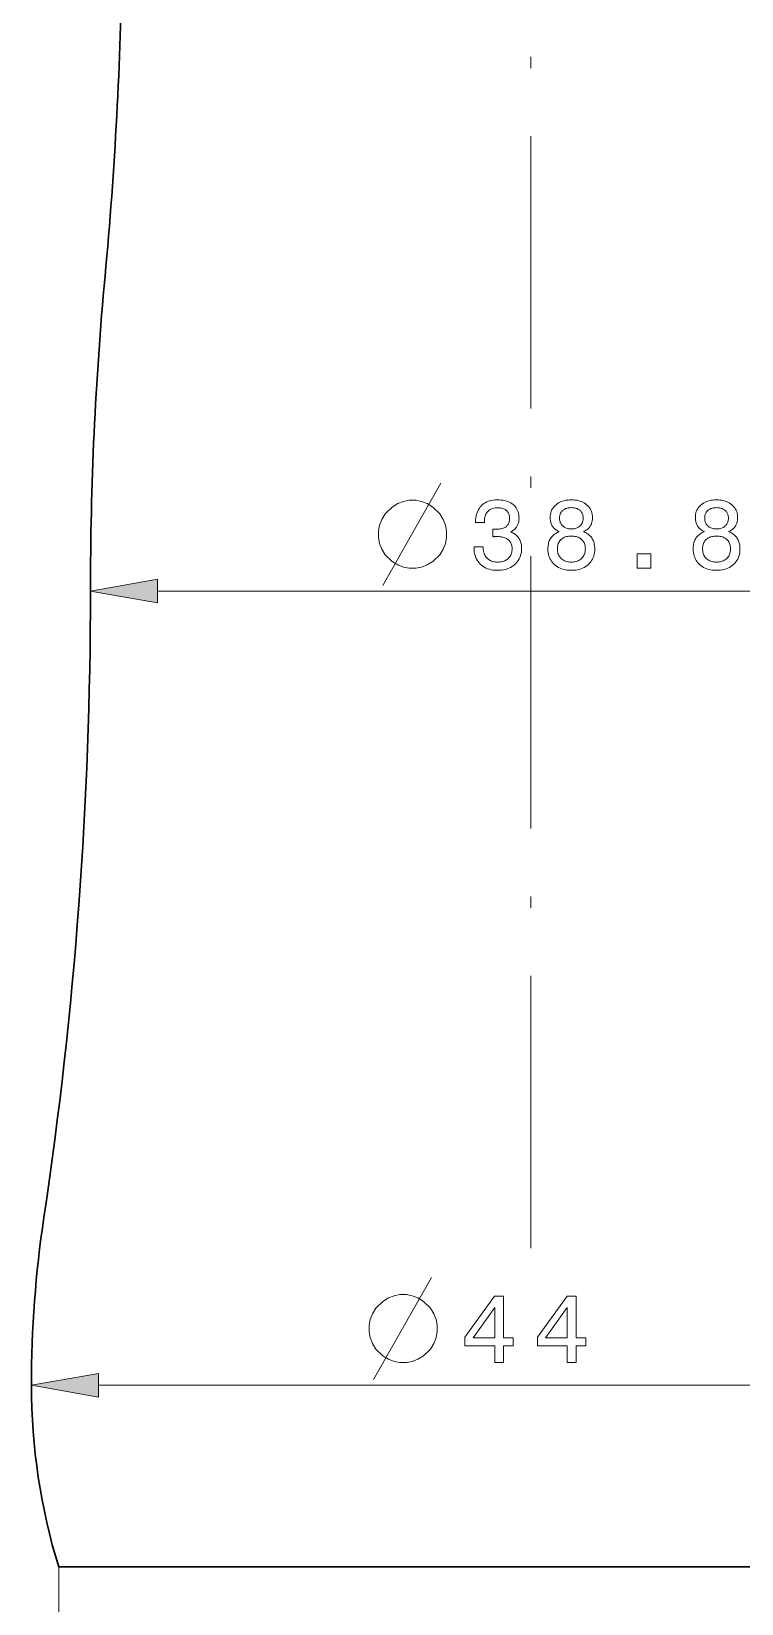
# Model space of a CAD drawing. Extents: x 0 to 297, y 0 to 420.
# Drawn here: x 123.6 to 154.9, y 146.5 to 215.8 of the extents above; entities that cross this region are included whole.
import ezdxf

# ---------------------------------------------------------------- set-up
doc = ezdxf.new("R2010")
doc.units = 0
doc.linetypes.add('DASHDOT', pattern=[18.5, 12, -3, 0.5, -3])

msp = doc.modelspace()

# ---------------------------------------------------------------- linework, layer by layer
at = {"color": 7, "linetype": 'DASHDOT', "lineweight": 13}
msp.add_line((145.6, 162.199), (145.6, 331.816), dxfattribs=at)
at = {"color": 7, "lineweight": 13}
for p, q in [((129.155, 191.158), (162.046, 191.158)), ((126.555, 156.158), (164.646, 156.158))]:
    msp.add_line(p, q, dxfattribs=at)
at = {"color": 7, "lineweight": 13, "ltscale": 0.30615}
msp.add_line((124.8, 148.158), (124.8, 135.912), dxfattribs=at)
at = {"color": 7, "lineweight": 30}
for p, q in [((166.4, 148.158), (124.8, 148.158)), ((166.35, 148.158), (124.85, 148.158))]:
    msp.add_line(p, q, dxfattribs=at)
at = {"color": 7, "lineweight": 13}
for points in [[(139.088, 191.408), (140.788, 194.408), (141.638, 195.908)], [(138.674, 156.408), (140.374, 159.408), (141.224, 160.908)]]:
    msp.add_lwpolyline(points, dxfattribs=at)
for points in [[(140.538, 195.158), (140.238, 195.158), (139.988, 195.108), (139.738, 195.008), (139.488, 194.858), (139.188, 194.558), (139.038, 194.308), (138.938, 194.058), (138.888, 193.808), (138.888, 193.508), (138.938, 193.258), (139.038, 193.008), (139.188, 192.758), (139.488, 192.458), (139.738, 192.308), (139.988, 192.208), (140.238, 192.158), (140.538, 192.158), (140.788, 192.208), (141.038, 192.308), (141.288, 192.458), (141.588, 192.758), (141.738, 193.008), (141.838, 193.258), (141.888, 193.508), (141.888, 193.808), (141.838, 194.058), (141.738, 194.308), (141.588, 194.558), (141.288, 194.858), (141.038, 195.008), (140.788, 195.108)], [(143.099, 193.098), (143.498, 193.098), (143.501, 193.036), (143.507, 192.977), (143.516, 192.921), (143.529, 192.868), (143.544, 192.818), (143.563, 192.77), (143.586, 192.725), (143.611, 192.683), (143.64, 192.644), (143.672, 192.608), (143.706, 192.575), (143.744, 192.546), (143.784, 192.519), (143.827, 192.497), (143.873, 192.478), (143.921, 192.462), (143.972, 192.45), (144.025, 192.441), (144.082, 192.436), (144.141, 192.434), (144.198, 192.436), (144.254, 192.441), (144.307, 192.448), (144.357, 192.46), (144.405, 192.474), (144.45, 192.491), (144.492, 192.512), (144.533, 192.535), (144.57, 192.562), (144.606, 192.592), (144.638, 192.625), (144.667, 192.66), (144.692, 192.698), (144.714, 192.738), (144.733, 192.78), (144.748, 192.825), (144.76, 192.872), (144.768, 192.921), (144.774, 192.973), (144.775, 193.027), (144.774, 193.076), (144.769, 193.123), (144.76, 193.167), (144.748, 193.21), (144.733, 193.25), (144.715, 193.288), (144.693, 193.324), (144.668, 193.357), (144.64, 193.389), (144.608, 193.418), (144.573, 193.444), (144.535, 193.468), (144.495, 193.489), (144.452, 193.507), (144.406, 193.523), (144.358, 193.535), (144.306, 193.545), (144.252, 193.552), (144.196, 193.556), (144.136, 193.558), (144.128, 193.558), (144.119, 193.558), (144.111, 193.558), (144.102, 193.558), (144.093, 193.557), (144.084, 193.557), (144.075, 193.557), (144.066, 193.557), (144.057, 193.556), (144.048, 193.556), (144.038, 193.555), (144.028, 193.555), (144.017, 193.554), (144.006, 193.554), (143.994, 193.553), (143.982, 193.552), (143.969, 193.552), (143.955, 193.551), (143.941, 193.55), (143.926, 193.549), (143.926, 193.889), (143.935, 193.888), (143.944, 193.888), (143.953, 193.888), (143.962, 193.887), (143.971, 193.887), (143.98, 193.887), (143.989, 193.886), (143.997, 193.886), (144.006, 193.886), (144.014, 193.886), (144.023, 193.886), (144.031, 193.885), (144.039, 193.885), (144.047, 193.885), (144.055, 193.885), (144.063, 193.885), (144.07, 193.885), (144.078, 193.885), (144.085, 193.885), (144.092, 193.885), (144.149, 193.886), (144.203, 193.889), (144.253, 193.895), (144.301, 193.903), (144.345, 193.913), (144.387, 193.926), (144.426, 193.941), (144.461, 193.958), (144.494, 193.978), (144.523, 194), (144.55, 194.024), (144.574, 194.05), (144.595, 194.079), (144.613, 194.111), (144.629, 194.145), (144.641, 194.181), (144.651, 194.22), (144.658, 194.261), (144.662, 194.305), (144.664, 194.351), (144.662, 194.395), (144.658, 194.437), (144.651, 194.478), (144.642, 194.516), (144.63, 194.552), (144.615, 194.586), (144.597, 194.618), (144.577, 194.647), (144.553, 194.675), (144.528, 194.701), (144.499, 194.724), (144.468, 194.745), (144.435, 194.763), (144.4, 194.779), (144.362, 194.792), (144.322, 194.803), (144.279, 194.812), (144.234, 194.818), (144.186, 194.822), (144.136, 194.823), (144.081, 194.821), (144.027, 194.816), (143.977, 194.808), (143.929, 194.797), (143.884, 194.782), (143.842, 194.764), (143.803, 194.743), (143.766, 194.719), (143.732, 194.691), (143.701, 194.66), (143.673, 194.626), (143.648, 194.589), (143.625, 194.549), (143.606, 194.506), (143.59, 194.46), (143.576, 194.411), (143.566, 194.359), (143.558, 194.304), (143.554, 194.245), (143.553, 194.184), (143.169, 194.184), (143.169, 194.214), (143.171, 194.3), (143.179, 194.383), (143.192, 194.462), (143.21, 194.537), (143.233, 194.609), (143.261, 194.678), (143.294, 194.743), (143.333, 194.804), (143.376, 194.861), (143.425, 194.916), (143.478, 194.965), (143.535, 195.01), (143.595, 195.049), (143.658, 195.083), (143.726, 195.112), (143.796, 195.135), (143.871, 195.153), (143.949, 195.167), (144.03, 195.174), (144.115, 195.177), (144.205, 195.175), (144.291, 195.168), (144.373, 195.158), (144.45, 195.143), (144.523, 195.124), (144.593, 195.1), (144.658, 195.073), (144.719, 195.041), (144.775, 195.005), (144.828, 194.964), (144.876, 194.92), (144.919, 194.872), (144.957, 194.821), (144.99, 194.767), (145.018, 194.709), (145.04, 194.648), (145.058, 194.583), (145.071, 194.515), (145.078, 194.444), (145.081, 194.37), (145.08, 194.327), (145.077, 194.285), (145.072, 194.245), (145.066, 194.206), (145.057, 194.168), (145.046, 194.132), (145.034, 194.097), (145.02, 194.063), (145.003, 194.03), (144.985, 193.999), (144.965, 193.968), (144.943, 193.94), (144.919, 193.913), (144.894, 193.887), (144.866, 193.863), (144.837, 193.84), (144.806, 193.819), (144.773, 193.799), (144.738, 193.781), (144.701, 193.764), (144.749, 193.746), (144.794, 193.725), (144.836, 193.702), (144.877, 193.678), (144.915, 193.651), (144.95, 193.623), (144.984, 193.592), (145.015, 193.559), (145.043, 193.525), (145.069, 193.488), (145.093, 193.45), (145.115, 193.41), (145.133, 193.368), (145.15, 193.324), (145.163, 193.279), (145.175, 193.232), (145.184, 193.183), (145.19, 193.133), (145.194, 193.081), (145.195, 193.027), (145.192, 192.942), (145.183, 192.861), (145.168, 192.783), (145.148, 192.708), (145.121, 192.637), (145.089, 192.569), (145.05, 192.505), (145.006, 192.444), (144.956, 192.387), (144.9, 192.333), (144.839, 192.283), (144.774, 192.239), (144.705, 192.2), (144.633, 192.166), (144.556, 192.137), (144.476, 192.113), (144.391, 192.095), (144.303, 192.082), (144.211, 192.074), (144.115, 192.072), (144.025, 192.074), (143.937, 192.082), (143.854, 192.096), (143.774, 192.115), (143.699, 192.14), (143.626, 192.169), (143.558, 192.205), (143.493, 192.246), (143.433, 192.292), (143.375, 192.344), (143.323, 192.4), (143.276, 192.46), (143.235, 192.523), (143.199, 192.59), (143.168, 192.661), (143.143, 192.735), (143.124, 192.813), (143.11, 192.895), (143.102, 192.98), (143.099, 193.069)], [(146.85, 193.773), (146.811, 193.792), (146.774, 193.812), (146.74, 193.833), (146.707, 193.856), (146.676, 193.88), (146.648, 193.905), (146.621, 193.932), (146.596, 193.96), (146.573, 193.989), (146.553, 194.02), (146.534, 194.051), (146.517, 194.085), (146.502, 194.12), (146.489, 194.156), (146.478, 194.194), (146.469, 194.233), (146.462, 194.273), (146.457, 194.315), (146.454, 194.358), (146.453, 194.403), (146.456, 194.471), (146.464, 194.536), (146.477, 194.598), (146.495, 194.658), (146.518, 194.715), (146.546, 194.769), (146.58, 194.821), (146.619, 194.871), (146.663, 194.918), (146.712, 194.962), (146.765, 195.003), (146.821, 195.039), (146.881, 195.072), (146.943, 195.1), (147.009, 195.123), (147.078, 195.143), (147.15, 195.158), (147.225, 195.168), (147.304, 195.175), (147.385, 195.177), (147.467, 195.175), (147.546, 195.168), (147.621, 195.158), (147.693, 195.143), (147.762, 195.123), (147.828, 195.1), (147.891, 195.072), (147.95, 195.039), (148.006, 195.003), (148.059, 194.962), (148.108, 194.918), (148.151, 194.871), (148.189, 194.821), (148.223, 194.769), (148.251, 194.715), (148.274, 194.658), (148.292, 194.598), (148.305, 194.536), (148.312, 194.471), (148.315, 194.403), (148.314, 194.358), (148.311, 194.314), (148.306, 194.272), (148.299, 194.231), (148.291, 194.192), (148.28, 194.154), (148.267, 194.118), (148.253, 194.083), (148.236, 194.049), (148.218, 194.017), (148.198, 193.987), (148.175, 193.958), (148.151, 193.93), (148.124, 193.903), (148.095, 193.878), (148.064, 193.855), (148.032, 193.832), (147.997, 193.811), (147.96, 193.791), (147.921, 193.773), (147.969, 193.753), (148.015, 193.732), (148.058, 193.708), (148.099, 193.683), (148.137, 193.655), (148.173, 193.626), (148.207, 193.594), (148.238, 193.561), (148.267, 193.526), (148.293, 193.488), (148.317, 193.449), (148.338, 193.408), (148.357, 193.365), (148.373, 193.321), (148.387, 193.275), (148.398, 193.227), (148.407, 193.177), (148.413, 193.126), (148.417, 193.073), (148.418, 193.018), (148.415, 192.933), (148.407, 192.852), (148.393, 192.775), (148.374, 192.7), (148.348, 192.63), (148.318, 192.563), (148.281, 192.499), (148.24, 192.439), (148.192, 192.382), (148.139, 192.329), (148.081, 192.28), (148.019, 192.236), (147.954, 192.198), (147.884, 192.164), (147.811, 192.136), (147.734, 192.113), (147.652, 192.095), (147.567, 192.082), (147.478, 192.074), (147.385, 192.072), (147.292, 192.074), (147.203, 192.082), (147.118, 192.095), (147.037, 192.113), (146.96, 192.136), (146.887, 192.164), (146.817, 192.198), (146.752, 192.236), (146.69, 192.28), (146.633, 192.329), (146.58, 192.382), (146.532, 192.439), (146.491, 192.499), (146.455, 192.563), (146.424, 192.63), (146.399, 192.7), (146.379, 192.775), (146.365, 192.852), (146.357, 192.933), (146.354, 193.018), (146.356, 193.073), (146.359, 193.126), (146.366, 193.177), (146.374, 193.227), (146.386, 193.275), (146.4, 193.321), (146.416, 193.365), (146.435, 193.408), (146.456, 193.449), (146.48, 193.488), (146.506, 193.526), (146.535, 193.561), (146.566, 193.594), (146.599, 193.626), (146.635, 193.655), (146.673, 193.683), (146.714, 193.708), (146.757, 193.732), (146.802, 193.753)], [(146.865, 194.37), (146.866, 194.327), (146.87, 194.287), (146.877, 194.248), (146.887, 194.211), (146.9, 194.176), (146.916, 194.142), (146.934, 194.11), (146.956, 194.079), (146.98, 194.051), (147.007, 194.024), (147.036, 193.999), (147.068, 193.977), (147.101, 193.957), (147.136, 193.94), (147.173, 193.926), (147.211, 193.914), (147.252, 193.905), (147.295, 193.898), (147.339, 193.894), (147.385, 193.893), (147.432, 193.894), (147.477, 193.898), (147.52, 193.905), (147.561, 193.914), (147.6, 193.926), (147.637, 193.94), (147.672, 193.957), (147.705, 193.977), (147.736, 193.999), (147.766, 194.024), (147.793, 194.051), (147.817, 194.079), (147.838, 194.11), (147.857, 194.142), (147.873, 194.176), (147.885, 194.211), (147.895, 194.248), (147.902, 194.287), (147.907, 194.327), (147.908, 194.37), (147.907, 194.412), (147.903, 194.452), (147.896, 194.49), (147.886, 194.527), (147.873, 194.562), (147.858, 194.595), (147.84, 194.626), (147.819, 194.655), (147.795, 194.682), (147.769, 194.708), (147.74, 194.731), (147.709, 194.752), (147.676, 194.771), (147.641, 194.787), (147.603, 194.8), (147.564, 194.812), (147.523, 194.82), (147.479, 194.826), (147.433, 194.83), (147.385, 194.831), (147.338, 194.83), (147.292, 194.826), (147.249, 194.82), (147.208, 194.812), (147.169, 194.8), (147.132, 194.787), (147.096, 194.771), (147.063, 194.752), (147.033, 194.731), (147.004, 194.708), (146.977, 194.682), (146.954, 194.655), (146.933, 194.626), (146.915, 194.595), (146.899, 194.562), (146.887, 194.527), (146.877, 194.49), (146.87, 194.452), (146.866, 194.412)], [(153.246, 193.773), (153.207, 193.792), (153.171, 193.812), (153.136, 193.833), (153.103, 193.856), (153.073, 193.88), (153.044, 193.905), (153.017, 193.932), (152.992, 193.96), (152.97, 193.989), (152.949, 194.02), (152.93, 194.051), (152.913, 194.085), (152.898, 194.12), (152.885, 194.156), (152.875, 194.194), (152.866, 194.233), (152.859, 194.273), (152.854, 194.315), (152.851, 194.358), (152.85, 194.403), (152.852, 194.471), (152.86, 194.536), (152.873, 194.598), (152.891, 194.658), (152.914, 194.715), (152.943, 194.769), (152.976, 194.821), (153.015, 194.871), (153.059, 194.918), (153.108, 194.962), (153.161, 195.003), (153.218, 195.039), (153.277, 195.072), (153.34, 195.1), (153.406, 195.123), (153.474, 195.143), (153.547, 195.158), (153.622, 195.168), (153.7, 195.175), (153.782, 195.177), (153.863, 195.175), (153.942, 195.168), (154.018, 195.158), (154.09, 195.143), (154.159, 195.123), (154.224, 195.1), (154.287, 195.072), (154.346, 195.039), (154.402, 195.003), (154.455, 194.962), (154.504, 194.918), (154.547, 194.871), (154.586, 194.821), (154.619, 194.769), (154.647, 194.715), (154.67, 194.658), (154.688, 194.598), (154.701, 194.536), (154.709, 194.471), (154.711, 194.403), (154.71, 194.358), (154.707, 194.314), (154.703, 194.272), (154.696, 194.231), (154.687, 194.192), (154.676, 194.154), (154.664, 194.118), (154.649, 194.083), (154.633, 194.049), (154.614, 194.017), (154.594, 193.987), (154.571, 193.958), (154.547, 193.93), (154.52, 193.903), (154.492, 193.878), (154.461, 193.855), (154.428, 193.832), (154.393, 193.811), (154.356, 193.791), (154.317, 193.773), (154.365, 193.753), (154.411, 193.732), (154.454, 193.708), (154.495, 193.683), (154.533, 193.655), (154.569, 193.626), (154.603, 193.594), (154.634, 193.561), (154.663, 193.526), (154.689, 193.488), (154.713, 193.449), (154.734, 193.408), (154.753, 193.365), (154.769, 193.321), (154.783, 193.275), (154.795, 193.227), (154.803, 193.177), (154.81, 193.126), (154.813, 193.073), (154.815, 193.018), (154.812, 192.933), (154.803, 192.852), (154.79, 192.775), (154.77, 192.7), (154.745, 192.63), (154.714, 192.563), (154.678, 192.499), (154.636, 192.439), (154.588, 192.382), (154.535, 192.329), (154.477, 192.28), (154.416, 192.236), (154.35, 192.198), (154.281, 192.164), (154.207, 192.136), (154.13, 192.113), (154.049, 192.095), (153.964, 192.082), (153.875, 192.074), (153.782, 192.072), (153.689, 192.074), (153.6, 192.082), (153.515, 192.095), (153.434, 192.113), (153.356, 192.136), (153.283, 192.164), (153.214, 192.198), (153.148, 192.236), (153.087, 192.28), (153.029, 192.329), (152.976, 192.382), (152.929, 192.439), (152.887, 192.499), (152.851, 192.563), (152.82, 192.63), (152.795, 192.7), (152.776, 192.775), (152.762, 192.852), (152.753, 192.933), (152.751, 193.018), (152.752, 193.073), (152.756, 193.126), (152.762, 193.177), (152.771, 193.227), (152.782, 193.275), (152.796, 193.321), (152.812, 193.365), (152.831, 193.408), (152.852, 193.449), (152.876, 193.488), (152.902, 193.526), (152.931, 193.561), (152.962, 193.594), (152.996, 193.626), (153.031, 193.655), (153.07, 193.683), (153.11, 193.708), (153.153, 193.732), (153.198, 193.753)], [(153.261, 194.37), (153.262, 194.327), (153.267, 194.287), (153.274, 194.248), (153.284, 194.211), (153.296, 194.176), (153.312, 194.142), (153.331, 194.11), (153.352, 194.079), (153.376, 194.051), (153.403, 194.024), (153.433, 193.999), (153.464, 193.977), (153.497, 193.957), (153.532, 193.94), (153.569, 193.926), (153.608, 193.914), (153.648, 193.905), (153.691, 193.898), (153.735, 193.894), (153.782, 193.893), (153.828, 193.894), (153.873, 193.898), (153.916, 193.905), (153.957, 193.914), (153.996, 193.926), (154.033, 193.94), (154.068, 193.957), (154.101, 193.977), (154.133, 193.999), (154.162, 194.024), (154.189, 194.051), (154.213, 194.079), (154.235, 194.11), (154.253, 194.142), (154.269, 194.176), (154.282, 194.211), (154.292, 194.248), (154.299, 194.287), (154.303, 194.327), (154.304, 194.37), (154.303, 194.412), (154.299, 194.452), (154.292, 194.49), (154.282, 194.527), (154.27, 194.562), (154.254, 194.595), (154.236, 194.626), (154.215, 194.655), (154.192, 194.682), (154.165, 194.708), (154.136, 194.731), (154.105, 194.752), (154.072, 194.771), (154.037, 194.787), (154, 194.8), (153.96, 194.812), (153.919, 194.82), (153.875, 194.826), (153.829, 194.83), (153.782, 194.831), (153.734, 194.83), (153.689, 194.826), (153.645, 194.82), (153.604, 194.812), (153.565, 194.8), (153.528, 194.787), (153.493, 194.771), (153.46, 194.752), (153.429, 194.731), (153.4, 194.708), (153.374, 194.682), (153.35, 194.655), (153.329, 194.626), (153.311, 194.595), (153.296, 194.562), (153.283, 194.527), (153.273, 194.49), (153.266, 194.452), (153.262, 194.412)], [(146.77, 193.027), (146.771, 192.973), (146.776, 192.922), (146.785, 192.873), (146.796, 192.826), (146.811, 192.781), (146.829, 192.739), (146.851, 192.699), (146.876, 192.662), (146.904, 192.626), (146.935, 192.593), (146.969, 192.563), (147.006, 192.536), (147.045, 192.512), (147.087, 192.492), (147.13, 192.474), (147.177, 192.46), (147.225, 192.449), (147.276, 192.441), (147.33, 192.436), (147.385, 192.434), (147.441, 192.436), (147.495, 192.441), (147.546, 192.449), (147.595, 192.46), (147.642, 192.474), (147.686, 192.492), (147.727, 192.512), (147.766, 192.536), (147.803, 192.563), (147.837, 192.593), (147.869, 192.626), (147.897, 192.662), (147.922, 192.699), (147.943, 192.739), (147.962, 192.781), (147.977, 192.826), (147.988, 192.873), (147.996, 192.922), (148.001, 192.973), (148.003, 193.027), (148.001, 193.077), (147.996, 193.124), (147.988, 193.17), (147.977, 193.214), (147.962, 193.255), (147.944, 193.294), (147.922, 193.332), (147.898, 193.367), (147.87, 193.4), (147.839, 193.43), (147.804, 193.459), (147.768, 193.484), (147.729, 193.506), (147.687, 193.525), (147.643, 193.542), (147.596, 193.555), (147.547, 193.566), (147.496, 193.573), (147.442, 193.577), (147.385, 193.579), (147.329, 193.577), (147.275, 193.573), (147.224, 193.566), (147.175, 193.555), (147.129, 193.542), (147.085, 193.525), (147.044, 193.506), (147.005, 193.484), (146.968, 193.459), (146.934, 193.43), (146.903, 193.4), (146.875, 193.367), (146.85, 193.332), (146.829, 193.294), (146.811, 193.255), (146.796, 193.214), (146.784, 193.17), (146.776, 193.124), (146.771, 193.077)], [(153.166, 193.027), (153.168, 192.973), (153.173, 192.922), (153.181, 192.873), (153.192, 192.826), (153.207, 192.781), (153.226, 192.739), (153.247, 192.699), (153.272, 192.662), (153.3, 192.626), (153.332, 192.593), (153.366, 192.563), (153.402, 192.536), (153.442, 192.512), (153.483, 192.492), (153.527, 192.474), (153.573, 192.46), (153.622, 192.449), (153.673, 192.441), (153.726, 192.436), (153.782, 192.434), (153.838, 192.436), (153.891, 192.441), (153.943, 192.449), (153.992, 192.46), (154.038, 192.474), (154.082, 192.492), (154.124, 192.512), (154.163, 192.536), (154.2, 192.563), (154.234, 192.593), (154.265, 192.626), (154.293, 192.662), (154.318, 192.699), (154.34, 192.739), (154.358, 192.781), (154.373, 192.826), (154.384, 192.873), (154.393, 192.922), (154.398, 192.973), (154.399, 193.027), (154.398, 193.077), (154.393, 193.124), (154.385, 193.17), (154.373, 193.214), (154.358, 193.255), (154.34, 193.294), (154.319, 193.332), (154.294, 193.367), (154.266, 193.4), (154.235, 193.43), (154.201, 193.459), (154.164, 193.484), (154.125, 193.506), (154.083, 193.525), (154.039, 193.542), (153.993, 193.555), (153.944, 193.566), (153.892, 193.573), (153.838, 193.577), (153.782, 193.579), (153.725, 193.577), (153.672, 193.573), (153.621, 193.566), (153.572, 193.555), (153.525, 193.542), (153.482, 193.525), (153.44, 193.506), (153.401, 193.484), (153.365, 193.459), (153.33, 193.43), (153.299, 193.4), (153.271, 193.367), (153.247, 193.332), (153.225, 193.294), (153.207, 193.255), (153.192, 193.214), (153.181, 193.17), (153.173, 193.124), (153.168, 193.077)], [(150.286, 192.158), (150.286, 192.801), (150.883, 192.801), (150.883, 192.158)], [(129.155, 191.679), (126.2, 191.158), (129.155, 190.637)], [(140.124, 160.158), (139.824, 160.158), (139.574, 160.108), (139.324, 160.008), (139.074, 159.858), (138.774, 159.558), (138.624, 159.308), (138.524, 159.058), (138.474, 158.808), (138.474, 158.508), (138.524, 158.258), (138.624, 158.008), (138.774, 157.758), (139.074, 157.458), (139.324, 157.308), (139.574, 157.208), (139.824, 157.158), (140.124, 157.158), (140.374, 157.208), (140.624, 157.308), (140.874, 157.458), (141.174, 157.758), (141.324, 158.008), (141.424, 158.258), (141.474, 158.508), (141.474, 158.808), (141.424, 159.058), (141.324, 159.308), (141.174, 159.558), (140.874, 159.858), (140.624, 160.008), (140.374, 160.108)], [(144.011, 157.158), (144.011, 157.9), (142.694, 157.9), (142.694, 158.28), (144.007, 160.091), (144.399, 160.091), (144.399, 158.246), (144.827, 158.246), (144.827, 157.9), (144.399, 157.9), (144.399, 157.158)], [(147.209, 157.158), (147.209, 157.9), (145.892, 157.9), (145.892, 158.28), (147.205, 160.091), (147.597, 160.091), (147.597, 158.246), (148.025, 158.246), (148.025, 157.9), (147.597, 157.9), (147.597, 157.158)], [(143.056, 158.246), (144.011, 158.246), (144.011, 159.589)], [(146.254, 158.246), (147.209, 158.246), (147.209, 159.589)], [(126.555, 156.679), (123.6, 156.158), (126.555, 155.637)]]:
    msp.add_lwpolyline(points, close=True, dxfattribs=at)
at = {"color": 7, "lineweight": 30}
for centre, radius, start, end in [((-53.094, 221.758), 180.713, 354.691, 359.17566), ((276.2, 191.158), 150, 174.69099, 180.00001), ((-60.677, 191.158), 186.877, 351.50309, 360), ((173.6, 156.158), 50, 171.50309, 180.00001), ((150.867, 156.158), 27.267, 180.00002, 197.06151)]:
    msp.add_arc(centre, radius, start, end, dxfattribs=at)
at = {"color": 7, "lineweight": 13}
for points in [[(129.155, 191.679), (126.2, 191.158), (129.155, 191.679), (129.155, 190.637)], [(126.555, 156.679), (123.6, 156.158), (126.555, 156.679), (126.555, 155.637)]]:
    msp.add_solid(points, dxfattribs=at)

doc.saveas('drawing.dxf')
